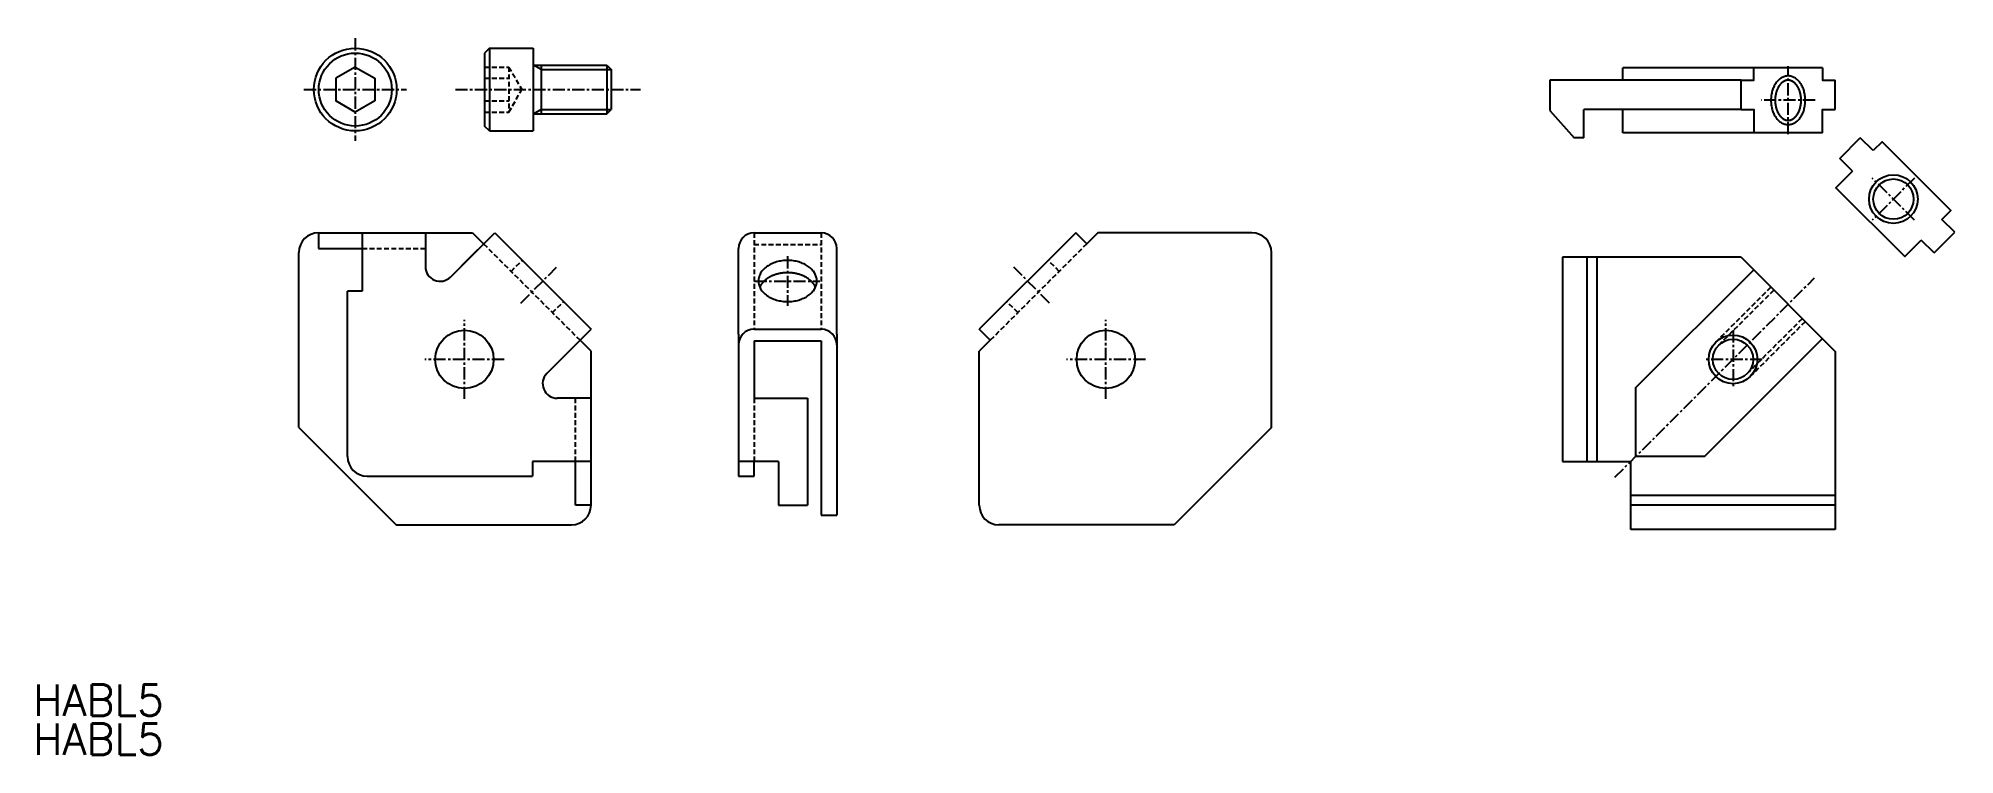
# Model space of a CAD drawing. Extents: x -49 to 147, y -37 to 37.
import ezdxf

# ---------------------------------------------------------------- set-up
doc = ezdxf.new("R2010")
doc.units = 0
doc.linetypes.add('CENTER', pattern=[2, 1.25, -0.25, 0.25, -0.25])
doc.linetypes.add('DASHED', pattern=[0.75, 0.5, -0.25])
doc.layers.get('0').update_dxf_attribs({"linetype": 'CONTINUOUS'})
doc.layers.add('CENTER', color=1, linetype='CENTER')
doc.styles.get("Standard").update_dxf_attribs({"font": 'txt.shx', "bigfont": 'extfont2.shx'})

msp = doc.modelspace()

# ---------------------------------------------------------------- linework, layer by layer
at = {"color": 7, "linetype": 'CONTINUOUS'}
for p, q in [((-3.01, 36.09), (-3.51, 35.59)), ((-3.51, 35.59), (-3.51, 28.09)), ((-3.01, 36.09), (1.49, 36.09)), ((-3.01, 36.09), (-3.01, 27.59)), ((1.49, 36.09), (1.49, 27.59)), ((-16.79, 34.15), (-18.79, 33)), ((-16.79, 34.15), (-14.79, 33)), ((1.49, 34.34), (9.05, 34.34)), ((2.29, 34.34), (2.29, 29.34)), ((9.05, 34.34), (9.05, 29.34)), ((9.05, 34.34), (9.49, 33.91)), ((9.49, 33.91), (9.49, 29.78)), ((113.38, 32.79), (113.38, 34.09)), ((133.88, 34.09), (113.38, 34.09)), ((-18.79, 33), (-18.79, 30.69)), ((-14.79, 33), (-14.79, 30.69)), ((125.51, 32.79), (105.88, 32.79)), ((105.88, 32.79), (105.88, 29.69)), ((125.51, 29.79), (125.51, 32.79)), ((135.19, 29.79), (135.19, 32.79)), ((-16.79, 29.53), (-18.79, 30.69)), ((-14.79, 30.69), (-16.79, 29.53)), ((9.05, 29.34), (9.49, 29.78)), ((105.88, 29.69), (108.38, 26.89)), ((125.51, 29.79), (109.38, 29.79)), ((109.38, 26.89), (109.38, 29.79)), ((113.38, 27.39), (113.38, 29.79)), ((-3.01, 27.59), (-3.51, 28.09)), ((-3.01, 27.59), (1.49, 27.59)), ((1.49, 29.34), (9.05, 29.34)), ((109.38, 26.89), (108.38, 26.89)), ((133.88, 27.39), (113.38, 27.39)), ((135.64, 24.75), (137.76, 26.87)), ((139.07, 25.56), (137.76, 26.87)), ((147.06, 19.41), (139.99, 26.48)), ((136.95, 23.44), (135.64, 24.75)), ((142.32, 14.67), (135.25, 21.75)), ((147.45, 17.19), (146.14, 18.49)), ((-20.58, 17.11), (-20.58, 15.51)), ((-20.58, 17.11), (-9.58, 17.11)), ((-16.08, 17.11), (-16.08, 11.11)), ((-9.58, 17.11), (-4.74, 17.11)), ((-9.58, 17.11), (-9.58, 16.84)), ((-9.58, 17.11), (-9.58, 13.63)), ((-7.01, 12.57), (-2.47, 17.11)), ((-5.87, 13.72), (-2.47, 17.11)), ((-4.74, 17.11), (-3.61, 15.98)), ((-2.47, 17.11), (7.42, 7.21)), ((24.16, 17.11), (31.06, 17.11)), ((57.19, 17.11), (47.29, 7.21)), ((58.32, 15.98), (57.19, 17.11)), ((59.46, 17.11), (58.32, 15.98)), ((75.29, 17.11), (59.46, 17.11)), ((145.33, 15.06), (144.02, 16.37)), ((145.33, 15.06), (147.45, 17.19)), ((-22.58, -2.89), (-22.58, 15.11)), ((-20.58, 15.51), (-16.08, 15.51)), ((-16.08, 15.51), (-16.08, 15.51)), ((-16.08, 15.51), (-16.08, 15.51)), ((22.56, 6.71), (22.56, 15.51)), ((32.66, 6.71), (32.66, 15.51)), ((77.29, -2.89), (77.29, 15.11)), ((125.51, 14.61), (107.19, 14.61)), ((107.19, 14.61), (107.19, -6.39)), ((109.69, 14.61), (109.69, -6.39)), ((110.69, 14.61), (110.69, -6.39)), ((125.51, 14.61), (135.19, 4.93)), ((114.69, 1.19), (126.81, 13.31)), ((-17.58, -5.89), (-17.58, 11.11)), ((-17.58, -5.89), (-17.58, 11.11)), ((-16.08, 11.11), (-17.58, 11.11)), ((2.88, 2.67), (7.42, 7.21)), ((7.42, 4.95), (6.29, 6.08)), ((22.56, 6.71), (22.56, -7.89)), ((24.16, 7.21), (31.06, 7.21)), ((24.16, 6.01), (24.16, 0.11)), ((24.16, 6.01), (31.06, 6.01)), ((31.06, 6.01), (31.06, -11.89)), ((32.66, 6.71), (32.66, -11.89)), ((48.42, 6.08), (47.29, 7.21)), ((48.42, 6.08), (47.29, 4.95)), ((121.76, -5.89), (133.88, 6.24)), ((7.42, 0.11), (7.42, 4.95)), ((47.29, -10.89), (47.29, 4.95)), ((135.19, 4.93), (135.19, -13.39)), ((7.42, 0.11), (3.95, 0.11)), ((7.42, 0.11), (7.15, 0.11)), ((7.42, -10.89), (7.42, 0.11)), ((24.16, 0.11), (29.66, 0.11)), ((29.66, 0.11), (29.66, -10.89)), ((114.69, 1.19), (114.69, -5.89)), ((-22.58, -2.89), (-12.58, -12.89)), ((77.29, -2.89), (67.29, -12.89)), ((121.76, -5.89), (114.69, -5.89)), ((7.42, -6.39), (1.42, -6.39)), ((1.42, -6.39), (1.42, -7.89)), ((5.82, -10.89), (5.82, -6.39)), ((5.82, -6.39), (5.82, -6.39)), ((26.66, -6.39), (22.56, -6.39)), ((24.16, -7.89), (24.16, -6.39)), ((26.66, -6.39), (26.66, -10.89)), ((107.19, -6.39), (114.19, -6.39)), ((114.19, -13.39), (114.19, -6.39)), ((-15.58, -7.89), (1.42, -7.89)), ((22.56, -7.89), (24.16, -7.89)), ((7.42, -10.89), (5.82, -10.89)), ((26.66, -10.89), (29.66, -10.89)), ((135.19, -9.89), (114.19, -9.89)), ((135.19, -10.89), (114.19, -10.89)), ((-12.58, -12.89), (5.42, -12.89)), ((31.06, -11.89), (32.66, -11.89)), ((67.29, -12.89), (49.29, -12.89)), ((135.19, -13.39), (114.19, -13.39))]:
    msp.add_line(p, q, dxfattribs=at)
at = {"color": 3, "linetype": 'DASHED'}
for p, q in [((-3.51, 34.15), (-1.01, 34.15)), ((-1.01, 34.15), (0.32, 31.84)), ((-1.01, 34.15), (-1.01, 29.53)), ((-0.68, 33.58), (-0.68, 33.58)), ((-3.51, 33), (-1.01, 33)), ((-1.01, 29.53), (0.32, 31.84)), ((-0.35, 33), (-0.35, 33)), ((-3.51, 30.69), (-1.01, 30.69)), ((-3.51, 29.53), (-1.01, 29.53)), ((-3.61, 15.98), (6.29, 6.08)), ((24.16, 17.11), (24.16, 7.21)), ((24.16, 15.91), (31.06, 15.91)), ((31.06, 17.11), (31.06, 7.21)), ((58.32, 15.98), (48.42, 6.08)), ((-16.08, 15.51), (-9.58, 15.51)), ((-0.78, 13.15), (0.35, 14.29)), ((55.5, 13.15), (54.36, 14.29)), ((3.46, 8.91), (4.6, 10.04)), ((51.25, 8.91), (50.12, 10.04)), ((122.92, 5.88), (128.58, 11.54)), ((123.23, 5.58), (128.89, 11.23)), ((126.15, 2.65), (131.81, 8.31)), ((126.46, 2.35), (132.12, 8)), ((5.82, -6.39), (5.82, 0.11)), ((24.16, 0.11), (24.16, -6.39))]:
    msp.add_line(p, q, dxfattribs=at)
at = {"color": 3, "linetype": 'CONTINUOUS'}
for p, q in [((2.29, 33.91), (1.53, 34.34)), ((2.29, 33.91), (9.49, 33.91)), ((2.29, 29.78), (1.54, 29.34)), ((2.29, 29.78), (9.49, 29.78))]:
    msp.add_line(p, q, dxfattribs=at)
at = {"color": 1, "linetype": 'CENTER'}
for p, q in [((130.35, 27.24), (130.35, 34.24)), ((133.12, 30.74), (127.58, 30.74)), ((143.33, 22.75), (138.99, 18.41)), ((143.33, 18.41), (138.99, 22.75)), ((27.61, 14.71), (27.61, 9.61)), ((0.21, 9.9), (3.89, 13.58)), ((24.21, 12.16), (30.91, 12.16)), ((54.51, 9.9), (50.83, 13.58)), ((112.56, -8.01), (133.07, 12.49)), ((-5.58, 0.05), (-5.58, 8.18)), ((60.29, 0.05), (60.29, 8.18)), ((124.69, 7.11), (124.69, 1.11)), ((-1.51, 4.11), (-9.64, 4.11)), ((64.36, 4.11), (56.23, 4.11)), ((127.69, 4.11), (121.69, 4.11))]:
    msp.add_line(p, q, dxfattribs=at)
at = {"color": 7, "linetype": 'CONTINUOUS'}
for points in [[(125.51, 32.79), (126.81, 32.79), (126.81, 34.09)], [(133.88, 34.09), (133.88, 32.79), (135.19, 32.79)], [(125.51, 29.79), (126.81, 29.79), (126.81, 27.39)], [(133.88, 27.39), (133.88, 29.79), (135.19, 29.79)], [(146.14, 18.49), (147.06, 19.41), (139.99, 26.48), (139.07, 25.56)], [(136.95, 23.44), (135.25, 21.75), (142.32, 14.67), (144.02, 16.37)]]:
    msp.add_lwpolyline(points, dxfattribs=at)
at = {"color": 3, "linetype": 'CONTINUOUS'}
msp.add_polyline3d([(130.35, 33.24, 0), (130.26, 33.24, 0), (130.18, 33.23, 0), (130.09, 33.21, 0), (130, 33.19, 0), (129.92, 33.16, 0), (129.84, 33.13, 0), (129.75, 33.09, 0), (129.67, 33.05, 0), (129.59, 33, 0), (129.51, 32.94, 0), (129.44, 32.88, 0), (129.37, 32.82, 0), (129.3, 32.75, 0), (129.23, 32.67, 0), (129.16, 32.59, 0), (129.1, 32.51, 0), (129.04, 32.42, 0), (128.98, 32.32, 0), (128.93, 32.23, 0), (128.88, 32.13, 0), (128.83, 32.02, 0), (128.79, 31.92, 0), (128.75, 31.81, 0), (128.72, 31.7, 0), (128.68, 31.58, 0), (128.66, 31.46, 0), (128.63, 31.35, 0), (128.62, 31.23, 0), (128.6, 31.11, 0), (128.59, 30.98, 0), (128.58, 30.86, 0), (128.58, 30.74, 0), (128.58, 30.62, 0), (128.59, 30.49, 0), (128.6, 30.37, 0), (128.62, 30.25, 0), (128.63, 30.13, 0), (128.66, 30.01, 0), (128.68, 29.9, 0), (128.72, 29.78, 0), (128.75, 29.67, 0), (128.79, 29.56, 0), (128.83, 29.45, 0), (128.88, 29.35, 0), (128.93, 29.25, 0), (128.98, 29.15, 0), (129.04, 29.06, 0), (129.1, 28.97, 0), (129.16, 28.89, 0), (129.23, 28.81, 0), (129.3, 28.73, 0), (129.37, 28.66, 0), (129.44, 28.59, 0), (129.51, 28.53, 0), (129.59, 28.48, 0), (129.67, 28.43, 0), (129.75, 28.38, 0), (129.84, 28.35, 0), (129.92, 28.31, 0), (130, 28.29, 0), (130.09, 28.27, 0), (130.18, 28.25, 0), (130.26, 28.24, 0), (130.35, 28.24, 0), (130.44, 28.24, 0), (130.52, 28.25, 0), (130.61, 28.27, 0), (130.69, 28.29, 0), (130.78, 28.31, 0), (130.86, 28.35, 0), (130.94, 28.38, 0), (131.03, 28.43, 0), (131.1, 28.48, 0), (131.18, 28.53, 0), (131.26, 28.59, 0), (131.33, 28.66, 0), (131.4, 28.73, 0), (131.47, 28.81, 0), (131.54, 28.89, 0), (131.6, 28.97, 0), (131.66, 29.06, 0), (131.72, 29.15, 0), (131.77, 29.25, 0), (131.82, 29.35, 0), (131.87, 29.45, 0), (131.91, 29.56, 0), (131.95, 29.67, 0), (131.98, 29.78, 0), (132.01, 29.9, 0), (132.04, 30.01, 0), (132.06, 30.13, 0), (132.08, 30.25, 0), (132.1, 30.37, 0), (132.11, 30.49, 0), (132.11, 30.62, 0), (132.12, 30.74, 0), (132.11, 30.86, 0), (132.11, 30.98, 0), (132.1, 31.11, 0), (132.08, 31.23, 0), (132.06, 31.35, 0), (132.04, 31.46, 0), (132.01, 31.58, 0), (131.98, 31.7, 0), (131.95, 31.81, 0), (131.91, 31.92, 0), (131.87, 32.02, 0), (131.82, 32.13, 0), (131.77, 32.23, 0), (131.72, 32.32, 0), (131.66, 32.42, 0), (131.6, 32.51, 0), (131.54, 32.59, 0), (131.47, 32.67, 0), (131.4, 32.75, 0), (131.33, 32.82, 0), (131.26, 32.88, 0), (131.18, 32.94, 0), (131.1, 33, 0), (131.03, 33.05, 0), (130.94, 33.09, 0), (130.86, 33.13, 0), (130.78, 33.16, 0), (130.69, 33.19, 0), (130.61, 33.21, 0), (130.52, 33.23, 0), (130.44, 33.24, 0), (130.35, 33.24, 0)], dxfattribs=at)
at = {"color": 7}
msp.add_polyline3d([(130.35, 32.81, 0), (130.34, 32.81, 0), (130.33, 32.81, 0), (130.33, 32.81, 0), (130.32, 32.81, 0), (130.31, 32.8, 0), (130.31, 32.8, 0), (130.3, 32.8, 0), (130.29, 32.8, 0), (130.28, 32.8, 0), (130.28, 32.8, 0), (130.27, 32.8, 0), (130.26, 32.8, 0), (130.26, 32.8, 0), (130.25, 32.8, 0), (130.24, 32.8, 0), (130.24, 32.8, 0), (130.23, 32.8, 0), (130.22, 32.8, 0), (130.21, 32.79, 0), (130.21, 32.79, 0), (130.2, 32.79, 0), (130.19, 32.79, 0), (130.19, 32.79, 0), (130.18, 32.79, 0), (130.17, 32.79, 0), (130.16, 32.78, 0), (130.16, 32.78, 0), (130.15, 32.78, 0), (130.14, 32.78, 0), (130.13, 32.78, 0), (130.13, 32.78, 0), (130.12, 32.77, 0), (130.11, 32.77, 0), (130.11, 32.77, 0), (130.1, 32.77, 0), (130.09, 32.77, 0), (130.08, 32.76, 0), (130.08, 32.76, 0), (130.07, 32.76, 0), (130.06, 32.76, 0), (130.06, 32.75, 0), (130.05, 32.75, 0), (130.04, 32.75, 0), (130.03, 32.74, 0), (130.03, 32.74, 0), (130.02, 32.74, 0), (130.01, 32.74, 0), (130, 32.73, 0), (130, 32.73, 0), (129.99, 32.73, 0), (129.98, 32.72, 0), (129.98, 32.72, 0), (129.97, 32.72, 0), (129.96, 32.71, 0), (129.96, 32.71, 0), (129.95, 32.71, 0), (129.94, 32.7, 0), (129.93, 32.7, 0), (129.93, 32.69, 0), (129.92, 32.69, 0), (129.91, 32.69, 0), (129.91, 32.68, 0), (129.9, 32.68, 0), (129.89, 32.67, 0), (129.88, 32.67, 0), (129.88, 32.67, 0), (129.87, 32.66, 0), (129.86, 32.66, 0), (129.85, 32.65, 0), (129.85, 32.65, 0), (129.84, 32.64, 0), (129.83, 32.64, 0), (129.83, 32.63, 0), (129.82, 32.63, 0), (129.81, 32.62, 0), (129.8, 32.62, 0), (129.8, 32.61, 0), (129.79, 32.61, 0), (129.78, 32.6, 0), (129.78, 32.6, 0), (129.77, 32.59, 0), (129.76, 32.59, 0), (129.75, 32.58, 0), (129.75, 32.58, 0), (129.74, 32.57, 0), (129.73, 32.56, 0), (129.73, 32.56, 0), (129.72, 32.55, 0), (129.71, 32.55, 0), (129.71, 32.54, 0), (129.7, 32.53, 0), (129.69, 32.53, 0), (129.68, 32.52, 0), (129.68, 32.51, 0), (129.67, 32.51, 0), (129.66, 32.5, 0), (129.66, 32.5, 0), (129.65, 32.49, 0), (129.64, 32.48, 0), (129.64, 32.47, 0), (129.63, 32.47, 0), (129.62, 32.46, 0), (129.62, 32.45, 0), (129.61, 32.45, 0), (129.6, 32.44, 0), (129.59, 32.43, 0), (129.59, 32.43, 0), (129.58, 32.42, 0), (129.57, 32.41, 0), (129.57, 32.4, 0), (129.56, 32.4, 0), (129.56, 32.39, 0), (129.55, 32.38, 0), (129.54, 32.37, 0), (129.53, 32.36, 0), (129.53, 32.36, 0), (129.52, 32.35, 0), (129.51, 32.34, 0), (129.51, 32.33, 0), (129.5, 32.32, 0), (129.5, 32.32, 0), (129.49, 32.31, 0), (129.48, 32.3, 0), (129.48, 32.29, 0), (129.47, 32.28, 0), (129.46, 32.27, 0), (129.46, 32.26, 0), (129.45, 32.26, 0), (129.44, 32.25, 0), (129.44, 32.24, 0), (129.43, 32.23, 0), (129.43, 32.22, 0), (129.42, 32.21, 0), (129.41, 32.2, 0), (129.41, 32.19, 0), (129.4, 32.18, 0), (129.4, 32.17, 0), (129.39, 32.16, 0), (129.38, 32.15, 0), (129.38, 32.14, 0), (129.37, 32.14, 0), (129.37, 32.13, 0), (129.36, 32.12, 0), (129.36, 32.11, 0), (129.35, 32.1, 0), (129.34, 32.09, 0), (129.34, 32.08, 0), (129.33, 32.07, 0), (129.33, 32.06, 0), (129.32, 32.05, 0), (129.32, 32.04, 0), (129.31, 32.03, 0), (129.31, 32.02, 0), (129.3, 32, 0), (129.3, 31.99, 0), (129.29, 31.98, 0), (129.28, 31.97, 0), (129.28, 31.96, 0), (129.28, 31.95, 0), (129.27, 31.94, 0), (129.26, 31.93, 0), (129.26, 31.92, 0), (129.25, 31.91, 0), (129.25, 31.9, 0), (129.25, 31.89, 0), (129.24, 31.88, 0), (129.24, 31.86, 0), (129.23, 31.85, 0), (129.23, 31.84, 0), (129.22, 31.83, 0), (129.22, 31.82, 0), (129.21, 31.81, 0), (129.21, 31.8, 0), (129.2, 31.79, 0), (129.2, 31.77, 0), (129.19, 31.76, 0), (129.19, 31.75, 0), (129.19, 31.74, 0), (129.18, 31.73, 0), (129.18, 31.72, 0), (129.17, 31.7, 0), (129.17, 31.69, 0), (129.16, 31.68, 0), (129.16, 31.67, 0), (129.16, 31.66, 0), (129.15, 31.64, 0), (129.15, 31.63, 0), (129.15, 31.62, 0), (129.14, 31.61, 0), (129.14, 31.6, 0), (129.13, 31.58, 0), (129.13, 31.57, 0), (129.13, 31.56, 0), (129.12, 31.55, 0), (129.12, 31.53, 0), (129.12, 31.52, 0), (129.11, 31.51, 0), (129.11, 31.5, 0), (129.11, 31.48, 0), (129.1, 31.47, 0), (129.1, 31.46, 0), (129.1, 31.45, 0), (129.09, 31.43, 0), (129.09, 31.42, 0), (129.09, 31.41, 0), (129.09, 31.4, 0), (129.08, 31.38, 0), (129.08, 31.37, 0), (129.08, 31.36, 0), (129.07, 31.35, 0), (129.07, 31.33, 0), (129.07, 31.32, 0), (129.07, 31.31, 0), (129.06, 31.29, 0), (129.06, 31.28, 0), (129.06, 31.27, 0), (129.06, 31.25, 0), (129.06, 31.24, 0), (129.05, 31.23, 0), (129.05, 31.22, 0), (129.05, 31.2, 0), (129.05, 31.19, 0), (129.04, 31.18, 0), (129.04, 31.16, 0), (129.04, 31.15, 0), (129.04, 31.14, 0), (129.04, 31.12, 0), (129.04, 31.11, 0), (129.03, 31.1, 0), (129.03, 31.08, 0), (129.03, 31.07, 0), (129.03, 31.06, 0), (129.03, 31.04, 0), (129.03, 31.03, 0), (129.03, 31.02, 0), (129.03, 31, 0), (129.02, 30.99, 0), (129.02, 30.98, 0), (129.02, 30.96, 0), (129.02, 30.95, 0), (129.02, 30.94, 0), (129.02, 30.92, 0), (129.02, 30.91, 0), (129.02, 30.9, 0), (129.02, 30.88, 0), (129.02, 30.87, 0), (129.02, 30.86, 0), (129.02, 30.84, 0), (129.01, 30.83, 0), (129.01, 30.82, 0), (129.01, 30.8, 0), (129.01, 30.79, 0), (129.01, 30.78, 0), (129.01, 30.76, 0), (129.01, 30.75, 0), (129.01, 30.74, 0), (129.01, 30.72, 0), (129.01, 30.71, 0), (129.01, 30.7, 0), (129.01, 30.68, 0), (129.01, 30.67, 0), (129.01, 30.65, 0), (129.02, 30.64, 0), (129.02, 30.63, 0), (129.02, 30.61, 0), (129.02, 30.6, 0), (129.02, 30.59, 0), (129.02, 30.57, 0), (129.02, 30.56, 0), (129.02, 30.55, 0), (129.02, 30.53, 0), (129.02, 30.52, 0), (129.02, 30.51, 0), (129.02, 30.49, 0), (129.03, 30.48, 0), (129.03, 30.47, 0), (129.03, 30.45, 0), (129.03, 30.44, 0), (129.03, 30.43, 0), (129.03, 30.41, 0), (129.03, 30.4, 0), (129.03, 30.39, 0), (129.04, 30.37, 0), (129.04, 30.36, 0), (129.04, 30.35, 0), (129.04, 30.33, 0), (129.04, 30.32, 0), (129.04, 30.31, 0), (129.05, 30.29, 0), (129.05, 30.28, 0), (129.05, 30.27, 0), (129.05, 30.26, 0), (129.05, 30.24, 0), (129.06, 30.23, 0), (129.06, 30.22, 0), (129.06, 30.2, 0), (129.06, 30.19, 0), (129.07, 30.18, 0), (129.07, 30.16, 0), (129.07, 30.15, 0), (129.07, 30.14, 0), (129.08, 30.13, 0), (129.08, 30.11, 0), (129.08, 30.1, 0), (129.08, 30.09, 0), (129.09, 30.07, 0), (129.09, 30.06, 0), (129.09, 30.05, 0), (129.1, 30.04, 0), (129.1, 30.02, 0), (129.1, 30.01, 0), (129.1, 30, 0), (129.11, 29.99, 0), (129.11, 29.97, 0), (129.12, 29.96, 0), (129.12, 29.95, 0), (129.12, 29.94, 0), (129.12, 29.92, 0), (129.13, 29.91, 0), (129.13, 29.9, 0), (129.14, 29.89, 0), (129.14, 29.88, 0), (129.14, 29.86, 0), (129.15, 29.85, 0), (129.15, 29.84, 0), (129.16, 29.83, 0), (129.16, 29.82, 0), (129.16, 29.8, 0), (129.17, 29.79, 0), (129.17, 29.78, 0), (129.18, 29.77, 0), (129.18, 29.76, 0), (129.18, 29.74, 0), (129.19, 29.73, 0), (129.19, 29.72, 0), (129.2, 29.71, 0), (129.2, 29.7, 0), (129.21, 29.69, 0), (129.21, 29.68, 0), (129.21, 29.66, 0), (129.22, 29.65, 0), (129.22, 29.64, 0), (129.23, 29.63, 0), (129.23, 29.62, 0), (129.24, 29.61, 0), (129.24, 29.6, 0), (129.25, 29.59, 0), (129.25, 29.57, 0), (129.26, 29.56, 0), (129.26, 29.55, 0), (129.27, 29.54, 0), (129.27, 29.53, 0), (129.28, 29.52, 0), (129.28, 29.51, 0), (129.29, 29.5, 0), (129.29, 29.49, 0), (129.3, 29.48, 0), (129.3, 29.47, 0), (129.31, 29.46, 0), (129.31, 29.45, 0), (129.32, 29.44, 0), (129.32, 29.43, 0), (129.33, 29.42, 0), (129.34, 29.41, 0), (129.34, 29.4, 0), (129.35, 29.39, 0), (129.35, 29.38, 0), (129.36, 29.37, 0), (129.37, 29.36, 0), (129.37, 29.35, 0), (129.38, 29.34, 0), (129.38, 29.33, 0), (129.39, 29.32, 0), (129.39, 29.31, 0), (129.4, 29.3, 0), (129.41, 29.29, 0), (129.41, 29.28, 0), (129.42, 29.27, 0), (129.42, 29.26, 0), (129.43, 29.25, 0), (129.44, 29.24, 0), (129.44, 29.24, 0), (129.45, 29.23, 0), (129.46, 29.22, 0), (129.46, 29.21, 0), (129.47, 29.2, 0), (129.47, 29.19, 0), (129.48, 29.18, 0), (129.49, 29.18, 0), (129.49, 29.17, 0), (129.5, 29.16, 0), (129.5, 29.15, 0), (129.51, 29.14, 0), (129.52, 29.13, 0), (129.53, 29.13, 0), (129.53, 29.12, 0), (129.54, 29.11, 0), (129.54, 29.1, 0), (129.55, 29.09, 0), (129.56, 29.09, 0), (129.56, 29.08, 0), (129.57, 29.07, 0), (129.58, 29.06, 0), (129.59, 29.06, 0), (129.59, 29.05, 0), (129.6, 29.04, 0), (129.6, 29.03, 0), (129.61, 29.03, 0), (129.62, 29.02, 0), (129.62, 29.01, 0), (129.63, 29.01, 0), (129.64, 29, 0), (129.65, 28.99, 0), (129.65, 28.99, 0), (129.66, 28.98, 0), (129.67, 28.97, 0), (129.67, 28.97, 0), (129.68, 28.96, 0), (129.69, 28.95, 0), (129.69, 28.95, 0), (129.7, 28.94, 0), (129.71, 28.93, 0), (129.72, 28.93, 0), (129.72, 28.92, 0), (129.73, 28.92, 0), (129.74, 28.91, 0), (129.74, 28.9, 0), (129.75, 28.9, 0), (129.76, 28.89, 0), (129.76, 28.89, 0), (129.77, 28.88, 0), (129.78, 28.88, 0), (129.79, 28.87, 0), (129.79, 28.87, 0), (129.8, 28.86, 0), (129.81, 28.86, 0), (129.81, 28.85, 0), (129.82, 28.85, 0), (129.83, 28.84, 0), (129.84, 28.84, 0), (129.84, 28.83, 0), (129.85, 28.83, 0), (129.86, 28.82, 0), (129.87, 28.82, 0), (129.87, 28.81, 0), (129.88, 28.81, 0), (129.89, 28.81, 0), (129.89, 28.8, 0), (129.9, 28.8, 0), (129.91, 28.79, 0), (129.91, 28.79, 0), (129.92, 28.78, 0), (129.93, 28.78, 0), (129.94, 28.78, 0), (129.94, 28.77, 0), (129.95, 28.77, 0), (129.96, 28.77, 0), (129.97, 28.76, 0), (129.97, 28.76, 0), (129.98, 28.76, 0), (129.99, 28.75, 0), (130, 28.75, 0), (130, 28.75, 0), (130.01, 28.74, 0), (130.02, 28.74, 0), (130.02, 28.74, 0), (130.03, 28.73, 0), (130.04, 28.73, 0), (130.04, 28.73, 0), (130.05, 28.73, 0), (130.06, 28.72, 0), (130.07, 28.72, 0), (130.07, 28.72, 0), (130.08, 28.72, 0), (130.09, 28.71, 0), (130.09, 28.71, 0), (130.1, 28.71, 0), (130.11, 28.71, 0), (130.12, 28.7, 0), (130.12, 28.7, 0), (130.13, 28.7, 0), (130.14, 28.7, 0), (130.15, 28.7, 0), (130.15, 28.7, 0), (130.16, 28.69, 0), (130.17, 28.69, 0), (130.17, 28.69, 0), (130.18, 28.69, 0), (130.19, 28.69, 0), (130.2, 28.69, 0), (130.2, 28.68, 0), (130.21, 28.68, 0), (130.22, 28.68, 0), (130.22, 28.68, 0), (130.23, 28.68, 0), (130.24, 28.68, 0), (130.25, 28.68, 0), (130.25, 28.68, 0), (130.26, 28.68, 0), (130.27, 28.68, 0), (130.27, 28.68, 0), (130.28, 28.67, 0), (130.29, 28.67, 0), (130.3, 28.67, 0), (130.3, 28.67, 0), (130.31, 28.67, 0), (130.32, 28.67, 0), (130.32, 28.67, 0), (130.33, 28.67, 0), (130.34, 28.67, 0), (130.34, 28.67, 0), (130.35, 28.67, 0), (130.36, 28.67, 0), (130.37, 28.67, 0), (130.37, 28.67, 0), (130.38, 28.67, 0), (130.39, 28.67, 0), (130.4, 28.67, 0), (130.4, 28.67, 0), (130.41, 28.67, 0), (130.42, 28.67, 0), (130.42, 28.67, 0), (130.43, 28.68, 0), (130.44, 28.68, 0), (130.44, 28.68, 0), (130.45, 28.68, 0), (130.46, 28.68, 0), (130.47, 28.68, 0), (130.47, 28.68, 0), (130.48, 28.68, 0), (130.49, 28.68, 0), (130.5, 28.68, 0), (130.5, 28.69, 0), (130.51, 28.69, 0), (130.52, 28.69, 0), (130.52, 28.69, 0), (130.53, 28.69, 0), (130.54, 28.69, 0), (130.54, 28.7, 0), (130.55, 28.7, 0), (130.56, 28.7, 0), (130.57, 28.7, 0), (130.57, 28.7, 0), (130.58, 28.7, 0), (130.59, 28.71, 0), (130.59, 28.71, 0), (130.6, 28.71, 0), (130.61, 28.71, 0), (130.62, 28.72, 0), (130.62, 28.72, 0), (130.63, 28.72, 0), (130.64, 28.72, 0), (130.65, 28.73, 0), (130.65, 28.73, 0), (130.66, 28.73, 0), (130.67, 28.73, 0), (130.67, 28.74, 0), (130.68, 28.74, 0), (130.69, 28.74, 0), (130.69, 28.75, 0), (130.7, 28.75, 0), (130.71, 28.75, 0), (130.72, 28.76, 0), (130.72, 28.76, 0), (130.73, 28.76, 0), (130.74, 28.77, 0), (130.75, 28.77, 0), (130.75, 28.77, 0), (130.76, 28.78, 0), (130.77, 28.78, 0), (130.77, 28.78, 0), (130.78, 28.79, 0), (130.79, 28.79, 0), (130.8, 28.8, 0), (130.8, 28.8, 0), (130.81, 28.81, 0), (130.82, 28.81, 0), (130.82, 28.81, 0), (130.83, 28.82, 0), (130.84, 28.82, 0), (130.85, 28.83, 0), (130.85, 28.83, 0), (130.86, 28.84, 0), (130.87, 28.84, 0), (130.88, 28.85, 0), (130.88, 28.85, 0), (130.89, 28.86, 0), (130.9, 28.86, 0), (130.9, 28.87, 0), (130.91, 28.87, 0), (130.92, 28.88, 0), (130.93, 28.88, 0), (130.93, 28.89, 0), (130.94, 28.89, 0), (130.95, 28.9, 0), (130.95, 28.91, 0), (130.96, 28.91, 0), (130.97, 28.92, 0), (130.97, 28.92, 0), (130.98, 28.93, 0), (130.99, 28.93, 0), (131, 28.94, 0), (131, 28.95, 0), (131.01, 28.95, 0), (131.02, 28.96, 0), (131.02, 28.97, 0), (131.03, 28.97, 0), (131.04, 28.98, 0), (131.04, 28.99, 0), (131.05, 28.99, 0), (131.06, 29, 0), (131.06, 29.01, 0), (131.07, 29.01, 0), (131.08, 29.02, 0), (131.09, 29.03, 0), (131.09, 29.03, 0), (131.1, 29.04, 0), (131.11, 29.05, 0), (131.11, 29.06, 0), (131.12, 29.06, 0), (131.13, 29.07, 0), (131.13, 29.08, 0), (131.14, 29.09, 0), (131.15, 29.09, 0), (131.15, 29.1, 0), (131.16, 29.11, 0), (131.17, 29.12, 0), (131.17, 29.13, 0), (131.18, 29.13, 0), (131.19, 29.14, 0), (131.19, 29.15, 0), (131.2, 29.16, 0), (131.21, 29.17, 0), (131.21, 29.17, 0), (131.22, 29.18, 0), (131.22, 29.19, 0), (131.23, 29.2, 0), (131.24, 29.21, 0), (131.24, 29.22, 0), (131.25, 29.23, 0), (131.25, 29.24, 0), (131.26, 29.24, 0), (131.27, 29.25, 0), (131.27, 29.26, 0), (131.28, 29.27, 0), (131.29, 29.28, 0), (131.29, 29.29, 0), (131.3, 29.3, 0), (131.3, 29.31, 0), (131.31, 29.32, 0), (131.31, 29.33, 0), (131.32, 29.34, 0), (131.33, 29.35, 0), (131.33, 29.36, 0), (131.34, 29.37, 0), (131.34, 29.38, 0), (131.35, 29.39, 0), (131.35, 29.4, 0), (131.36, 29.41, 0), (131.37, 29.42, 0), (131.37, 29.43, 0), (131.38, 29.44, 0), (131.38, 29.45, 0), (131.39, 29.46, 0), (131.39, 29.47, 0), (131.4, 29.48, 0), (131.4, 29.49, 0), (131.41, 29.5, 0), (131.41, 29.51, 0), (131.42, 29.52, 0), (131.43, 29.53, 0), (131.43, 29.54, 0), (131.44, 29.55, 0), (131.44, 29.56, 0), (131.44, 29.57, 0), (131.45, 29.59, 0), (131.46, 29.6, 0), (131.46, 29.61, 0), (131.47, 29.62, 0), (131.47, 29.63, 0), (131.47, 29.64, 0), (131.48, 29.65, 0), (131.48, 29.66, 0), (131.49, 29.68, 0), (131.49, 29.69, 0), (131.5, 29.7, 0), (131.5, 29.71, 0), (131.5, 29.72, 0), (131.51, 29.73, 0), (131.51, 29.74, 0), (131.52, 29.76, 0), (131.52, 29.77, 0), (131.53, 29.78, 0), (131.53, 29.79, 0), (131.53, 29.8, 0), (131.54, 29.82, 0), (131.54, 29.83, 0), (131.55, 29.84, 0), (131.55, 29.85, 0), (131.55, 29.86, 0), (131.56, 29.88, 0), (131.56, 29.89, 0), (131.56, 29.9, 0), (131.57, 29.91, 0), (131.57, 29.92, 0), (131.58, 29.94, 0), (131.58, 29.95, 0), (131.58, 29.96, 0), (131.59, 29.97, 0), (131.59, 29.99, 0), (131.59, 30, 0), (131.59, 30.01, 0), (131.6, 30.02, 0), (131.6, 30.04, 0), (131.6, 30.05, 0), (131.61, 30.06, 0), (131.61, 30.07, 0), (131.61, 30.09, 0), (131.62, 30.1, 0), (131.62, 30.11, 0), (131.62, 30.13, 0), (131.62, 30.14, 0), (131.63, 30.15, 0), (131.63, 30.16, 0), (131.63, 30.18, 0), (131.63, 30.19, 0), (131.64, 30.2, 0), (131.64, 30.22, 0), (131.64, 30.23, 0), (131.64, 30.24, 0), (131.65, 30.26, 0), (131.65, 30.27, 0), (131.65, 30.28, 0), (131.65, 30.29, 0), (131.65, 30.31, 0), (131.66, 30.32, 0), (131.66, 30.33, 0), (131.66, 30.35, 0), (131.66, 30.36, 0), (131.66, 30.37, 0), (131.66, 30.39, 0), (131.66, 30.4, 0), (131.67, 30.41, 0), (131.67, 30.43, 0), (131.67, 30.44, 0), (131.67, 30.45, 0), (131.67, 30.47, 0), (131.67, 30.48, 0), (131.67, 30.49, 0), (131.68, 30.51, 0), (131.68, 30.52, 0), (131.68, 30.53, 0), (131.68, 30.55, 0), (131.68, 30.56, 0), (131.68, 30.57, 0), (131.68, 30.59, 0), (131.68, 30.6, 0), (131.68, 30.61, 0), (131.68, 30.63, 0), (131.68, 30.64, 0), (131.68, 30.65, 0), (131.68, 30.67, 0), (131.68, 30.68, 0), (131.68, 30.7, 0), (131.68, 30.71, 0), (131.68, 30.72, 0), (131.68, 30.74, 0), (131.68, 30.75, 0), (131.68, 30.76, 0), (131.68, 30.78, 0), (131.68, 30.79, 0), (131.68, 30.8, 0), (131.68, 30.82, 0), (131.68, 30.83, 0), (131.68, 30.84, 0), (131.68, 30.86, 0), (131.68, 30.87, 0), (131.68, 30.88, 0), (131.68, 30.9, 0), (131.68, 30.91, 0), (131.68, 30.92, 0), (131.68, 30.94, 0), (131.68, 30.95, 0), (131.68, 30.96, 0), (131.67, 30.98, 0), (131.67, 30.99, 0), (131.67, 31, 0), (131.67, 31.02, 0), (131.67, 31.03, 0), (131.67, 31.04, 0), (131.67, 31.06, 0), (131.66, 31.07, 0), (131.66, 31.08, 0), (131.66, 31.1, 0), (131.66, 31.11, 0), (131.66, 31.12, 0), (131.66, 31.14, 0), (131.66, 31.15, 0), (131.65, 31.16, 0), (131.65, 31.18, 0), (131.65, 31.19, 0), (131.65, 31.2, 0), (131.65, 31.22, 0), (131.64, 31.23, 0), (131.64, 31.24, 0), (131.64, 31.25, 0), (131.64, 31.27, 0), (131.63, 31.28, 0), (131.63, 31.29, 0), (131.63, 31.31, 0), (131.63, 31.32, 0), (131.62, 31.33, 0), (131.62, 31.35, 0), (131.62, 31.36, 0), (131.62, 31.37, 0), (131.62, 31.38, 0), (131.61, 31.4, 0), (131.61, 31.41, 0), (131.61, 31.42, 0), (131.6, 31.43, 0), (131.6, 31.45, 0), (131.6, 31.46, 0), (131.59, 31.47, 0), (131.59, 31.48, 0), (131.59, 31.5, 0), (131.58, 31.51, 0), (131.58, 31.52, 0), (131.58, 31.53, 0), (131.57, 31.55, 0), (131.57, 31.56, 0), (131.57, 31.57, 0), (131.56, 31.58, 0), (131.56, 31.6, 0), (131.56, 31.61, 0), (131.55, 31.62, 0), (131.55, 31.63, 0), (131.54, 31.64, 0), (131.54, 31.66, 0), (131.54, 31.67, 0), (131.53, 31.68, 0), (131.53, 31.69, 0), (131.53, 31.7, 0), (131.52, 31.72, 0), (131.52, 31.73, 0), (131.51, 31.74, 0), (131.51, 31.75, 0), (131.5, 31.76, 0), (131.5, 31.77, 0), (131.5, 31.79, 0), (131.49, 31.8, 0), (131.49, 31.81, 0), (131.48, 31.82, 0), (131.48, 31.83, 0), (131.47, 31.84, 0), (131.47, 31.85, 0), (131.46, 31.86, 0), (131.46, 31.88, 0), (131.45, 31.89, 0), (131.45, 31.9, 0), (131.44, 31.91, 0), (131.44, 31.92, 0), (131.43, 31.93, 0), (131.43, 31.94, 0), (131.42, 31.95, 0), (131.42, 31.96, 0), (131.41, 31.97, 0), (131.41, 31.98, 0), (131.4, 31.99, 0), (131.4, 32, 0), (131.39, 32.01, 0), (131.39, 32.03, 0), (131.38, 32.04, 0), (131.38, 32.05, 0), (131.37, 32.06, 0), (131.36, 32.07, 0), (131.36, 32.08, 0), (131.35, 32.09, 0), (131.35, 32.1, 0), (131.34, 32.11, 0), (131.34, 32.12, 0), (131.33, 32.13, 0), (131.32, 32.13, 0), (131.32, 32.14, 0), (131.31, 32.15, 0), (131.31, 32.16, 0), (131.3, 32.17, 0), (131.29, 32.18, 0), (131.29, 32.19, 0), (131.28, 32.2, 0), (131.28, 32.21, 0), (131.27, 32.22, 0), (131.26, 32.23, 0), (131.26, 32.24, 0), (131.25, 32.25, 0), (131.25, 32.26, 0), (131.24, 32.26, 0), (131.23, 32.27, 0), (131.23, 32.28, 0), (131.22, 32.29, 0), (131.21, 32.3, 0), (131.21, 32.31, 0), (131.2, 32.32, 0), (131.19, 32.32, 0), (131.19, 32.33, 0), (131.18, 32.34, 0), (131.18, 32.35, 0), (131.17, 32.36, 0), (131.16, 32.36, 0), (131.16, 32.37, 0), (131.15, 32.38, 0), (131.14, 32.39, 0), (131.14, 32.4, 0), (131.13, 32.4, 0), (131.12, 32.41, 0), (131.12, 32.42, 0), (131.11, 32.43, 0), (131.1, 32.43, 0), (131.1, 32.44, 0), (131.09, 32.45, 0), (131.08, 32.45, 0), (131.07, 32.46, 0), (131.07, 32.47, 0), (131.06, 32.48, 0), (131.06, 32.48, 0), (131.05, 32.49, 0), (131.04, 32.5, 0), (131.03, 32.5, 0), (131.03, 32.51, 0), (131.02, 32.51, 0), (131.01, 32.52, 0), (131.01, 32.53, 0), (131, 32.53, 0), (130.99, 32.54, 0), (130.99, 32.55, 0), (130.98, 32.55, 0), (130.97, 32.56, 0), (130.96, 32.56, 0), (130.96, 32.57, 0), (130.95, 32.58, 0), (130.94, 32.58, 0), (130.94, 32.59, 0), (130.93, 32.59, 0), (130.92, 32.6, 0), (130.91, 32.6, 0), (130.91, 32.61, 0), (130.9, 32.61, 0), (130.89, 32.62, 0), (130.89, 32.62, 0), (130.88, 32.63, 0), (130.87, 32.63, 0), (130.87, 32.64, 0), (130.86, 32.64, 0), (130.85, 32.65, 0), (130.84, 32.65, 0), (130.84, 32.66, 0), (130.83, 32.66, 0), (130.82, 32.67, 0), (130.81, 32.67, 0), (130.81, 32.67, 0), (130.8, 32.68, 0), (130.79, 32.68, 0), (130.78, 32.69, 0), (130.78, 32.69, 0), (130.77, 32.69, 0), (130.76, 32.7, 0), (130.76, 32.7, 0), (130.75, 32.71, 0), (130.74, 32.71, 0), (130.74, 32.71, 0), (130.73, 32.72, 0), (130.72, 32.72, 0), (130.71, 32.72, 0), (130.71, 32.73, 0), (130.7, 32.73, 0), (130.69, 32.73, 0), (130.68, 32.74, 0), (130.68, 32.74, 0), (130.67, 32.74, 0), (130.66, 32.74, 0), (130.66, 32.75, 0), (130.65, 32.75, 0), (130.64, 32.75, 0), (130.63, 32.76, 0), (130.63, 32.76, 0), (130.62, 32.76, 0), (130.61, 32.76, 0), (130.6, 32.77, 0), (130.6, 32.77, 0), (130.59, 32.77, 0), (130.58, 32.77, 0), (130.58, 32.77, 0), (130.57, 32.78, 0), (130.56, 32.78, 0), (130.56, 32.78, 0), (130.55, 32.78, 0), (130.54, 32.78, 0), (130.53, 32.78, 0), (130.53, 32.79, 0), (130.52, 32.79, 0), (130.51, 32.79, 0), (130.5, 32.79, 0), (130.5, 32.79, 0), (130.49, 32.79, 0), (130.48, 32.79, 0), (130.48, 32.8, 0), (130.47, 32.8, 0), (130.46, 32.8, 0), (130.46, 32.8, 0), (130.45, 32.8, 0), (130.44, 32.8, 0), (130.43, 32.8, 0), (130.43, 32.8, 0), (130.42, 32.8, 0), (130.41, 32.8, 0), (130.41, 32.8, 0), (130.4, 32.8, 0), (130.39, 32.8, 0), (130.38, 32.8, 0), (130.38, 32.81, 0), (130.37, 32.81, 0), (130.36, 32.81, 0), (130.36, 32.81, 0), (130.35, 32.81, 0)], dxfattribs=at)
at = {"color": 7, "linetype": 'CONTINUOUS'}
for points in [[(30.61, 12.16, 0), (30.61, 12.27, 0), (30.6, 12.37, 0), (30.58, 12.48, 0), (30.55, 12.58, 0), (30.52, 12.68, 0), (30.48, 12.78, 0), (30.43, 12.88, 0), (30.38, 12.98, 0), (30.32, 13.07, 0), (30.26, 13.16, 0), (30.18, 13.26, 0), (30.1, 13.34, 0), (30.02, 13.43, 0), (29.93, 13.51, 0), (29.83, 13.59, 0), (29.73, 13.66, 0), (29.62, 13.74, 0), (29.51, 13.8, 0), (29.4, 13.87, 0), (29.28, 13.93, 0), (29.15, 13.98, 0), (29.02, 14.04, 0), (28.89, 14.08, 0), (28.76, 14.12, 0), (28.62, 14.16, 0), (28.48, 14.19, 0), (28.34, 14.22, 0), (28.2, 14.25, 0), (28.05, 14.26, 0), (27.9, 14.28, 0), (27.76, 14.28, 0), (27.61, 14.29, 0), (27.46, 14.28, 0), (27.32, 14.28, 0), (27.17, 14.26, 0), (27.02, 14.25, 0), (26.88, 14.22, 0), (26.74, 14.19, 0), (26.6, 14.16, 0), (26.46, 14.12, 0), (26.33, 14.08, 0), (26.2, 14.04, 0), (26.07, 13.98, 0), (25.94, 13.93, 0), (25.82, 13.87, 0), (25.71, 13.8, 0), (25.6, 13.74, 0), (25.49, 13.66, 0), (25.39, 13.59, 0), (25.29, 13.51, 0), (25.2, 13.43, 0), (25.12, 13.34, 0), (25.04, 13.26, 0), (24.96, 13.16, 0), (24.9, 13.07, 0), (24.84, 12.98, 0), (24.79, 12.88, 0), (24.74, 12.78, 0), (24.7, 12.68, 0), (24.67, 12.58, 0), (24.64, 12.48, 0), (24.62, 12.37, 0), (24.61, 12.27, 0), (24.61, 12.16, 0), (24.61, 12.06, 0), (24.62, 11.96, 0), (24.64, 11.85, 0), (24.67, 11.75, 0), (24.7, 11.65, 0), (24.74, 11.55, 0), (24.79, 11.45, 0), (24.84, 11.35, 0), (24.9, 11.26, 0), (24.96, 11.16, 0), (25.04, 11.07, 0), (25.12, 10.99, 0), (25.2, 10.9, 0), (25.29, 10.82, 0), (25.39, 10.74, 0), (25.49, 10.66, 0), (25.6, 10.59, 0), (25.71, 10.52, 0), (25.82, 10.46, 0), (25.94, 10.4, 0), (26.07, 10.35, 0), (26.2, 10.29, 0), (26.33, 10.25, 0), (26.46, 10.2, 0), (26.6, 10.17, 0), (26.74, 10.13, 0), (26.88, 10.11, 0), (27.02, 10.08, 0), (27.17, 10.07, 0), (27.32, 10.05, 0), (27.46, 10.05, 0), (27.61, 10.04, 0), (27.76, 10.05, 0), (27.9, 10.05, 0), (28.05, 10.07, 0), (28.2, 10.08, 0), (28.34, 10.11, 0), (28.48, 10.13, 0), (28.62, 10.17, 0), (28.76, 10.2, 0), (28.89, 10.25, 0), (29.02, 10.29, 0), (29.15, 10.35, 0), (29.28, 10.4, 0), (29.4, 10.46, 0), (29.51, 10.52, 0), (29.62, 10.59, 0), (29.73, 10.66, 0), (29.83, 10.74, 0), (29.93, 10.82, 0), (30.02, 10.9, 0), (30.1, 10.99, 0), (30.18, 11.07, 0), (30.26, 11.16, 0), (30.32, 11.26, 0), (30.38, 11.35, 0), (30.43, 11.45, 0), (30.48, 11.55, 0), (30.52, 11.65, 0), (30.55, 11.75, 0), (30.58, 11.85, 0), (30.6, 11.96, 0), (30.61, 12.06, 0), (30.61, 12.16, 0)], [(30.47, 11.53, 0), (30.45, 11.57, 0), (30.43, 11.61, 0), (30.41, 11.65, 0), (30.39, 11.69, 0), (30.37, 11.73, 0), (30.35, 11.76, 0), (30.32, 11.8, 0), (30.3, 11.84, 0), (30.27, 11.88, 0), (30.24, 11.91, 0), (30.21, 11.95, 0), (30.18, 11.99, 0), (30.15, 12.02, 0), (30.12, 12.06, 0), (30.08, 12.09, 0), (30.05, 12.13, 0), (30.02, 12.16, 0), (29.98, 12.2, 0), (29.94, 12.23, 0), (29.9, 12.26, 0), (29.87, 12.29, 0), (29.83, 12.32, 0), (29.79, 12.35, 0), (29.74, 12.38, 0), (29.7, 12.41, 0), (29.66, 12.44, 0), (29.62, 12.47, 0), (29.57, 12.5, 0), (29.53, 12.53, 0), (29.48, 12.55, 0), (29.43, 12.58, 0), (29.39, 12.6, 0), (29.34, 12.63, 0), (29.29, 12.65, 0), (29.24, 12.68, 0), (29.19, 12.7, 0), (29.14, 12.72, 0), (29.09, 12.74, 0), (29.03, 12.76, 0), (28.98, 12.78, 0), (28.93, 12.8, 0), (28.88, 12.82, 0), (28.82, 12.83, 0), (28.77, 12.85, 0), (28.71, 12.87, 0), (28.66, 12.88, 0), (28.6, 12.9, 0), (28.54, 12.91, 0), (28.49, 12.92, 0), (28.43, 12.93, 0), (28.37, 12.95, 0), (28.32, 12.96, 0), (28.26, 12.97, 0), (28.2, 12.97, 0), (28.14, 12.98, 0), (28.08, 12.99, 0), (28.02, 12.99, 0), (27.97, 13, 0), (27.91, 13, 0), (27.85, 13.01, 0), (27.79, 13.01, 0), (27.73, 13.01, 0), (27.67, 13.01, 0), (27.61, 13.02, 0), (27.55, 13.01, 0), (27.49, 13.01, 0), (27.43, 13.01, 0), (27.37, 13.01, 0), (27.31, 13, 0), (27.25, 13, 0), (27.2, 12.99, 0), (27.14, 12.99, 0), (27.08, 12.98, 0), (27.02, 12.97, 0), (26.96, 12.97, 0), (26.9, 12.96, 0), (26.85, 12.95, 0), (26.79, 12.93, 0), (26.73, 12.92, 0), (26.68, 12.91, 0), (26.62, 12.9, 0), (26.56, 12.88, 0), (26.51, 12.87, 0), (26.45, 12.85, 0), (26.4, 12.83, 0), (26.34, 12.82, 0), (26.29, 12.8, 0), (26.24, 12.78, 0), (26.19, 12.76, 0), (26.13, 12.74, 0), (26.08, 12.72, 0), (26.03, 12.7, 0), (25.98, 12.68, 0), (25.93, 12.65, 0), (25.88, 12.63, 0), (25.83, 12.6, 0), (25.79, 12.58, 0), (25.74, 12.55, 0), (25.69, 12.53, 0), (25.65, 12.5, 0), (25.6, 12.47, 0), (25.56, 12.44, 0), (25.52, 12.41, 0), (25.48, 12.38, 0), (25.43, 12.35, 0), (25.39, 12.32, 0), (25.35, 12.29, 0), (25.32, 12.26, 0), (25.28, 12.23, 0), (25.24, 12.2, 0), (25.2, 12.16, 0), (25.17, 12.13, 0), (25.14, 12.09, 0), (25.1, 12.06, 0), (25.07, 12.02, 0), (25.04, 11.99, 0), (25.01, 11.95, 0), (24.98, 11.91, 0), (24.95, 11.88, 0), (24.93, 11.84, 0), (24.9, 11.8, 0), (24.87, 11.76, 0), (24.85, 11.73, 0), (24.83, 11.69, 0), (24.81, 11.65, 0), (24.79, 11.61, 0), (24.77, 11.57, 0), (24.75, 11.53, 0)]]:
    msp.add_polyline3d(points, dxfattribs=at)
for centre, radius in [((-16.79, 31.84), 4.25), ((-16.79, 31.84), 3.75), ((141.16, 20.58), 2.07), ((-5.58, 4.11), 3), ((60.29, 4.11), 3), ((124.69, 4.11), 2.07)]:
    msp.add_circle(centre, radius, dxfattribs=at)
at = {"color": 3, "linetype": 'CONTINUOUS'}
for centre in [(141.16, 20.58), (124.69, 4.11)]:
    msp.add_circle(centre, 2.5, dxfattribs=at)
at = {"color": 7, "linetype": 'CONTINUOUS'}
for centre, radius, start, end in [((-20.58, 15.11), 2, 90, 180), ((24.16, 15.51), 1.6, 90, 180), ((31.06, 15.51), 1.6, 0, 90), ((75.29, 15.11), 2, 0, 90), ((-8.08, 13.63), 1.5, 180, 315), ((24.16, 5.61), 1.6, 90, 180), ((31.06, 5.61), 1.6, 0, 90), ((3.95, 1.61), 1.5, 135, 270), ((-15.58, -5.89), 2, 180, 270), ((5.42, -10.89), 2, 270, 0), ((49.29, -10.89), 2, 180, 270)]:
    msp.add_arc(centre, radius, start, end, dxfattribs=at)
at = {"layer": 'CENTER', "color": 1, "linetype": 'CENTER'}
for p, q in [((-16.79, 37.11), (-16.79, 26.58)), ((-22.06, 31.84), (-11.52, 31.84)), ((-6.51, 31.84), (12.49, 31.84))]:
    msp.add_line(p, q, dxfattribs=at)

# ---------------------------------------------------------------- texts
at = {"color": 7, "linetype": 'CONTINUOUS'}
for p in [(-49.88, -32.52), (-49.88, -36.52)]:
    msp.add_text('HABL5', height=3.2, dxfattribs=at).set_placement(p)

doc.saveas('drawing.dxf')
